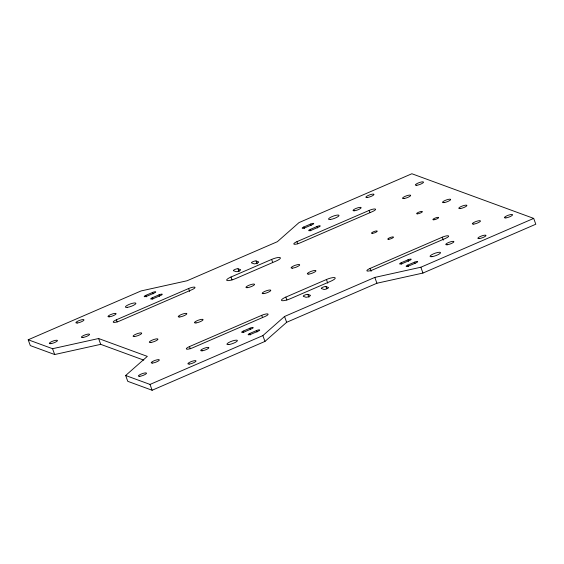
<?xml version="1.0" encoding="UTF-8"?>
<svg xmlns="http://www.w3.org/2000/svg" width="564" height="564" viewBox="0 0 564 564"><rect width="100%" height="100%" fill="white"/><g stroke="black" fill="none" stroke-linecap="round" stroke-linejoin="round"><path stroke-width="0.85" d="M28.2 339.775L141.049 290.946L187.079 280.759L277.361 241.695L299.033 222.583L411.875 173.747L533.692 218.402L535.8 224.225L422.951 273.054L376.921 283.241L286.639 322.305L264.967 341.417L152.125 390.253L127.76 381.32L125.652 375.497L147.324 356.385L98.601 338.527L52.565 348.707L28.2 339.775L30.308 345.598L54.673 354.53L100.709 344.343L143.749 360.121M125.652 375.497L150.017 384.429L262.866 335.601L284.538 316.482L374.813 277.417L420.85 267.23L533.692 218.402M145.78 295.388L152.555 292.455A2.545 0.578 -19.9 0 1 155.622 291.778A2.545 0.578 -19.9 0 1 154.176 293.054L147.408 295.98A2.545 0.578 -19.9 0 1 144.335 296.664A2.545 0.578 -19.9 0 1 145.78 295.388L146.309 296.84M303.763 227.024L310.538 224.091A2.545 0.578 -19.9 0 1 313.605 223.414A2.545 0.578 -19.9 0 1 312.16 224.691L305.392 227.616A2.545 0.578 -19.9 0 1 302.318 228.3A2.545 0.578 -19.9 0 1 303.763 227.024L304.292 228.476M152.28 297.771L159.048 294.838A2.545 0.578 -19.9 0 1 162.122 294.161A2.545 0.578 -19.9 0 1 160.677 295.437L153.901 298.363A2.545 0.578 -19.9 0 1 150.835 299.04A2.545 0.578 -19.9 0 1 152.28 297.771L152.809 299.223M310.263 229.407L317.031 226.474A2.545 0.578 -19.9 0 1 320.105 225.797A2.545 0.578 -19.9 0 1 318.66 227.066L311.885 229.999A2.545 0.578 -19.9 0 1 308.818 230.676A2.545 0.578 -19.9 0 1 310.263 229.407L310.792 230.859M116.388 319.788L188.609 288.535A5.083 1.149 -19.9 0 1 194.749 287.182A5.083 1.149 -19.9 0 1 191.859 289.727L119.638 320.979A5.083 1.149 -19.9 0 1 113.498 322.34A5.083 1.149 -19.9 0 1 116.388 319.788L117.178 321.974M296.946 241.66L369.166 210.407A5.083 1.149 -19.9 0 1 375.3 209.047A5.083 1.149 -19.9 0 1 372.416 211.599L300.189 242.851A5.083 1.149 -19.9 0 1 294.055 244.205A5.083 1.149 -19.9 0 1 296.946 241.66L297.736 243.845M230.993 277.016L271.615 259.433A6.994 1.586 -19.9 0 1 280.054 257.565A6.994 1.586 -19.9 0 1 276.085 261.069L235.456 278.651A6.994 1.586 -19.9 0 1 227.017 280.519A6.994 1.586 -19.9 0 1 230.993 277.016L232.044 279.927M285.807 297.108L326.436 279.525A6.994 1.586 -19.9 0 1 334.875 277.664A6.994 1.586 -19.9 0 1 330.899 281.168L290.277 298.744A6.994 1.586 -19.9 0 1 281.838 300.612A6.994 1.586 -19.9 0 1 285.807 297.108L286.864 300.02M189.483 346.578L261.703 315.332A5.083 1.149 -19.9 0 1 267.837 313.972A5.083 1.149 -19.9 0 1 264.953 316.517L192.726 347.769A5.083 1.149 -19.9 0 1 186.592 349.13A5.083 1.149 -19.9 0 1 189.483 346.578L190.272 348.763M370.033 268.45L442.254 237.197A5.083 1.149 -19.9 0 1 448.394 235.844A5.083 1.149 -19.9 0 1 445.504 238.389L373.283 269.641A5.083 1.149 -19.9 0 1 367.143 271.002A5.083 1.149 -19.9 0 1 370.033 268.45L371.084 271.362M243.232 331.11L250.007 328.178A2.545 0.578 -19.9 0 1 253.074 327.501A2.545 0.578 -19.9 0 1 251.629 328.777L244.861 331.702A2.545 0.578 -19.9 0 1 241.794 332.386A2.545 0.578 -19.9 0 1 243.232 331.11L243.761 332.563M401.223 262.746L407.991 259.814A2.545 0.578 -19.9 0 1 411.057 259.137A2.545 0.578 -19.9 0 1 409.612 260.413L402.844 263.339A2.545 0.578 -19.9 0 1 399.777 264.022A2.545 0.578 -19.9 0 1 401.223 262.746L401.744 264.199M249.732 333.493L256.5 330.56A2.545 0.578 -19.9 0 1 259.574 329.884A2.545 0.578 -19.9 0 1 258.129 331.16L251.354 334.085A2.545 0.578 -19.9 0 1 248.287 334.762A2.545 0.578 -19.9 0 1 249.732 333.493L250.261 334.945M407.716 265.129L414.484 262.197A2.545 0.578 -19.9 0 1 417.557 261.52A2.545 0.578 -19.9 0 1 416.112 262.789L409.337 265.722A2.545 0.578 -19.9 0 1 406.27 266.398A2.545 0.578 -19.9 0 1 407.716 265.129L408.244 266.582M256.091 260.963L258.531 261.851A2.545 0.578 -19.9 0 1 257.085 263.127A2.545 0.578 -19.9 0 1 254.011 263.804L251.579 262.916A2.545 0.578 -19.9 0 1 253.024 261.64A2.545 0.578 -19.9 0 1 256.091 260.963L257.149 263.867M325.936 286.561L328.368 287.457A2.545 0.578 -19.9 0 1 326.923 288.726A2.545 0.578 -19.9 0 1 323.856 289.41L321.417 288.514A2.545 0.578 -19.9 0 1 322.862 287.238A2.545 0.578 -19.9 0 1 325.936 286.561L326.725 288.74M238.036 268.774L240.476 269.662A2.545 0.578 -19.9 0 1 239.03 270.939A2.545 0.578 -19.9 0 1 235.956 271.622L233.524 270.727A2.545 0.578 -19.9 0 1 234.969 269.451A2.545 0.578 -19.9 0 1 238.036 268.774L239.094 271.686M307.881 294.373L310.313 295.268A2.545 0.578 -19.9 0 1 308.868 296.544A2.545 0.578 -19.9 0 1 305.801 297.221L303.361 296.326A2.545 0.578 -19.9 0 1 304.807 295.05A2.545 0.578 -19.9 0 1 307.881 294.373L308.931 297.284M442.254 237.197L443.311 240.109M420.85 267.23L422.951 273.054M414.484 262.197L415.012 263.649M407.991 259.814L408.519 261.273M369.166 210.407L369.956 212.593M374.813 277.417L376.921 283.241M317.031 226.474L317.56 227.927M310.538 224.091L311.06 225.551M326.436 279.525L327.754 283.163M271.615 259.433L272.673 262.345M284.538 316.482L286.639 322.305M261.703 315.332L262.493 317.511M262.866 335.601L264.967 341.417M256.5 330.56L257.029 332.013M250.007 328.178L250.536 329.637M188.609 288.535L189.666 291.447M159.048 294.838L159.577 296.297M152.555 292.455L153.077 293.914M150.017 384.429L152.125 390.253M98.601 338.527L100.709 344.343M52.565 348.707L54.673 354.53M139.816 376.301A4.322 0.98 -19.9 0 0 146.464 373.424A4.322 0.98 -19.9 0 0 141.07 374.108A4.322 0.98 -19.9 0 0 139.816 376.301M152.647 363.047A4.322 0.98 -19.9 0 0 159.295 360.177A4.322 0.98 -19.9 0 0 153.901 360.854A4.322 0.98 -19.9 0 0 152.647 363.047M202.166 350.801A4.322 0.98 -19.9 0 0 208.814 347.925A4.322 0.98 -19.9 0 0 203.421 348.601A4.322 0.98 -19.9 0 0 202.166 350.801M189.335 364.055A4.322 0.98 -19.9 0 0 195.983 361.179A4.322 0.98 -19.9 0 0 190.59 361.855A4.322 0.98 -19.9 0 0 189.335 364.055M505.866 217.901A4.322 0.98 -19.9 0 0 512.514 215.025A4.322 0.98 -19.9 0 0 507.121 215.702A4.322 0.98 -19.9 0 0 505.866 217.901M473.767 224.091A4.322 0.98 -19.9 0 0 480.415 221.215A4.322 0.98 -19.9 0 0 475.022 221.892A4.322 0.98 -19.9 0 0 473.767 224.091M447.217 244.762A4.322 0.98 -19.9 0 0 453.858 241.886A4.322 0.98 -19.9 0 0 448.465 242.562A4.322 0.98 -19.9 0 0 447.217 244.762M479.315 238.572A4.322 0.98 -19.9 0 0 485.956 235.696A4.322 0.98 -19.9 0 0 480.563 236.372A4.322 0.98 -19.9 0 0 479.315 238.572M50.76 343.659A4.322 0.98 -19.9 0 0 57.408 340.783A4.322 0.98 -19.9 0 0 52.015 341.46A4.322 0.98 -19.9 0 0 50.76 343.659M82.859 337.469A4.322 0.98 -19.9 0 0 89.507 334.593A4.322 0.98 -19.9 0 0 84.114 335.27A4.322 0.98 -19.9 0 0 82.859 337.469M109.409 316.799A4.322 0.98 -19.9 0 0 116.057 313.922A4.322 0.98 -19.9 0 0 110.664 314.606A4.322 0.98 -19.9 0 0 109.409 316.799M77.317 322.989A4.322 0.98 -19.9 0 0 83.958 320.112A4.322 0.98 -19.9 0 0 78.565 320.796A4.322 0.98 -19.9 0 0 77.317 322.989M416.81 185.26A4.322 0.98 -19.9 0 0 423.458 182.383A4.322 0.98 -19.9 0 0 418.065 183.06A4.322 0.98 -19.9 0 0 416.81 185.26M403.979 198.514A4.322 0.98 -19.9 0 0 410.627 195.637A4.322 0.98 -19.9 0 0 405.234 196.314A4.322 0.98 -19.9 0 0 403.979 198.514M354.46 210.76A4.322 0.98 -19.9 0 0 361.108 207.883A4.322 0.98 -19.9 0 0 355.715 208.567A4.322 0.98 -19.9 0 0 354.46 210.76M367.291 197.506A4.322 0.98 -19.9 0 0 373.939 194.629A4.322 0.98 -19.9 0 0 368.546 195.313A4.322 0.98 -19.9 0 0 367.291 197.506M263.712 293.625A4.575 1.036 -19.9 0 0 270.748 290.58A4.575 1.036 -19.9 0 0 265.038 291.299A4.575 1.036 -19.9 0 0 263.712 293.625M247.469 287.668A4.575 1.036 -19.9 0 0 254.505 284.623A4.575 1.036 -19.9 0 0 248.794 285.342A4.575 1.036 -19.9 0 0 247.469 287.668M292.61 268.14A4.575 1.036 -19.9 0 0 299.646 265.094A4.575 1.036 -19.9 0 0 293.936 265.813A4.575 1.036 -19.9 0 0 292.61 268.14M308.846 274.09A4.575 1.036 -19.9 0 0 315.889 271.044A4.575 1.036 -19.9 0 0 310.172 271.763A4.575 1.036 -19.9 0 0 308.846 274.09M134.62 336.504A4.575 1.036 -19.9 0 0 141.663 333.458A4.575 1.036 -19.9 0 0 135.945 334.177A4.575 1.036 -19.9 0 0 134.62 336.504M179.761 316.968A4.575 1.036 -19.9 0 0 186.797 313.922A4.575 1.036 -19.9 0 0 181.086 314.642A4.575 1.036 -19.9 0 0 179.761 316.968M150.863 342.454A4.575 1.036 -19.9 0 0 157.899 339.408A4.575 1.036 -19.9 0 0 152.188 340.127A4.575 1.036 -19.9 0 0 150.863 342.454M196.004 322.925A4.575 1.036 -19.9 0 0 203.04 319.88A4.575 1.036 -19.9 0 0 197.329 320.599A4.575 1.036 -19.9 0 0 196.004 322.925M460.675 208.483A4.322 0.98 -19.9 0 0 466.921 205.515A4.322 0.98 -19.9 0 0 460.95 206.593A4.322 0.98 -19.9 0 0 460.675 208.483M443.974 202.603A4.322 0.98 -19.9 0 0 450.622 199.726A4.322 0.98 -19.9 0 0 445.229 200.403A4.322 0.98 -19.9 0 0 443.974 202.603M388.772 239.312A3.053 0.691 -19.9 0 0 393.46 237.282A3.053 0.691 -19.9 0 0 389.654 237.761A3.053 0.691 -19.9 0 0 388.772 239.312M433.906 219.777A3.053 0.691 -19.9 0 0 438.602 217.746A3.053 0.691 -19.9 0 0 434.795 218.226A3.053 0.691 -19.9 0 0 433.906 219.777M417.67 213.827A3.053 0.691 -19.9 0 0 422.358 211.796A3.053 0.691 -19.9 0 0 418.551 212.275A3.053 0.691 -19.9 0 0 417.67 213.827M372.529 233.355A3.053 0.691 -19.9 0 0 377.217 231.325A3.053 0.691 -19.9 0 0 373.41 231.804A3.053 0.691 -19.9 0 0 372.529 233.355M431.89 256.676A5.591 1.269 -19.9 0 0 440.491 252.954A5.591 1.269 -19.9 0 0 433.512 253.835A5.591 1.269 -19.9 0 0 431.89 256.676M228.765 344.576A5.591 1.269 -19.9 0 0 237.366 340.853A5.591 1.269 -19.9 0 0 230.387 341.735A5.591 1.269 -19.9 0 0 228.765 344.576M330.377 219.466A5.591 1.269 -19.9 0 0 338.971 215.744A5.591 1.269 -19.9 0 0 331.992 216.625A5.591 1.269 -19.9 0 0 330.377 219.466M127.252 307.366A5.591 1.269 -19.9 0 0 135.853 303.643A5.591 1.269 -19.9 0 0 128.874 304.525A5.591 1.269 -19.9 0 0 127.252 307.366"/></g></svg>
